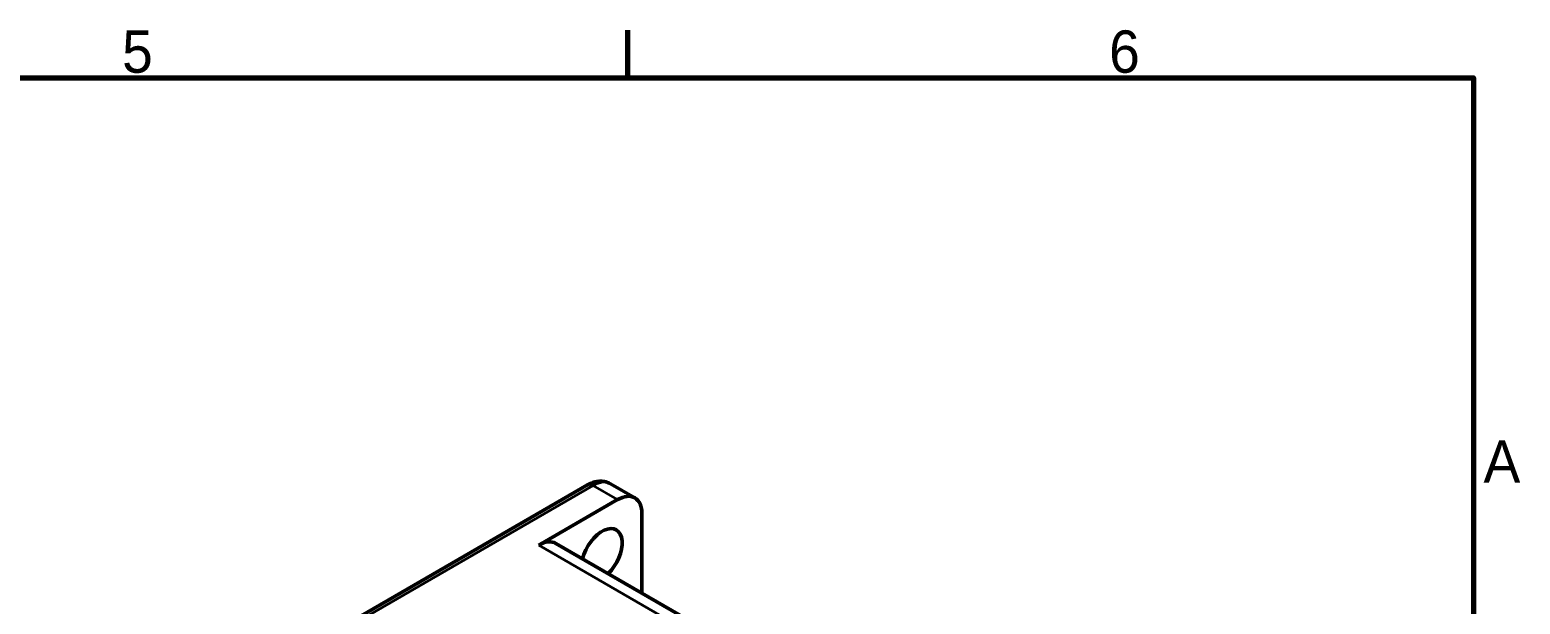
# Model space of a CAD drawing. Header units: millimetres. Extents: x -573 to 765, y -109 to 361.
# Drawn here: x -194.6 to -64.7, y 302.8 to 352.8 of the extents above; entities that cross this region are included whole.
import ezdxf

# ---------------------------------------------------------------- set-up
doc = ezdxf.new("R2010")
doc.units = ezdxf.units.MM
doc.header["$LTSCALE"] = 1.2
for name, color, linetype, lineweight in [('경계(ISO)', 7, 'Continuous', 70), ('외형선(ISO)', 7, 'Continuous', 50), ('좁은 외형선(ISO)', 7, 'Continuous', 35)]:
    doc.layers.add(name, color=color, linetype=linetype, lineweight=lineweight)
doc.styles.add('레이블 문자 (JIS)', font='')
doc.styles.get('레이블 문자 (JIS)').set_extended_font_data('Gulim')

# ---------------------------------------------------------------- blocks, each defined once
blk = doc.blocks.new('경계 Default Border')
at = {"layer": '경계(ISO)'}
blk.add_line((350, 287), (350, 290.4), dxfattribs=at)
at = {"layer": '경계(ISO)', "flags": 128}
blk.add_lwpolyline([(10, 10), (10, 287), (410, 287), (410, 10), (10, 10)], dxfattribs=at)
at = {"layer": '경계(ISO)', "char_height": 3, "attachment_point": 7, "style": '레이블 문자 (JIS)'}
for s, insert in [('5', (314.13, 287.33)), ('6', (384.15, 287.33)), ('A', (410.71, 258.29))]:
    blk.add_mtext(s, dxfattribs=dict(at, insert=insert))

msp = doc.modelspace()

# ---------------------------------------------------------------- linework, layer by layer
at = {"layer": '외형선(ISO)', "color": 0}
for p, q in [((-172.64, 297.778), (-145.982, 313.169)), ((-141.86, 312.044), (-143.982, 313.268)), ((-150.241, 307.923), (-143.36, 311.895)), ((-141.239, 310.67), (-141.239, 303.74)), ((-131.977, 298.393), (-148.741, 308.071))]:
    msp.add_line(p, q, dxfattribs=at)
for centre, major_axis, start_param, end_param in [((-143.36, 309.446), (1.5, 2.598), 5.4977871, 7.0685835), ((-144.725, 307.082), (1.25, 2.165), 4.2340708, 8.3322998), ((-150.241, 305.473), (1.5, 2.598), 0, 0.7853982)]:
    msp.add_ellipse(centre, major_axis=major_axis, ratio=0.5773503, start_param=start_param, end_param=end_param, dxfattribs=at)
msp.add_open_spline([(-145.982, 313.169), (-145.868, 313.235), (-145.75, 313.293), (-145.504, 313.39), (-145.376, 313.429), (-145.11, 313.483), (-144.971, 313.498), (-144.687, 313.494), (-144.541, 313.476), (-144.254, 313.401), (-144.113, 313.344), (-143.982, 313.268)], degree=3, knots=[4.71238898, 4.71238898, 4.71238898, 4.71238898, 4.86946861, 4.86946861, 5.02654825, 5.02654825, 5.18362788, 5.18362788, 5.34070751, 5.34070751, 5.49778714, 5.49778714, 5.49778714, 5.49778714], dxfattribs=at)
at = {"layer": '좁은 외형선(ISO)', "color": 0}
for p, q in [((-172.14, 297.729), (-145.482, 313.12)), ((-143.36, 311.895), (-145.482, 313.12)), ((-132.856, 297.886), (-150.241, 307.923))]:
    msp.add_line(p, q, dxfattribs=at)
for centre, major_axis, start_param, end_param in [((-145.482, 312.303), (-0.5, 0.866), 5.4977871, 6.2831853), ((-145.482, 310.67), (1.5, 2.598), 0, 0.7853982)]:
    msp.add_ellipse(centre, major_axis=major_axis, ratio=0.5773503, start_param=start_param, end_param=end_param, dxfattribs=at)

# ---------------------------------------------------------------- block references
at = {"color": 0, "xscale": 1.2289725, "yscale": 1.2289725, "zscale": 1.2289725}
msp.add_blockref('경계 Default Border', (-572.62, -4.069), dxfattribs=at)

doc.saveas('drawing.dxf')
